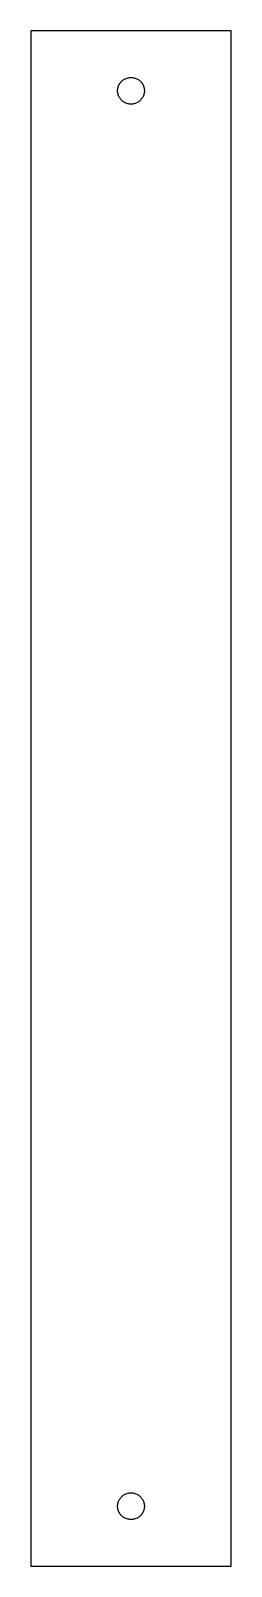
# Model space of a CAD drawing. Header units: metres. Extents: x 0 to 30, y 0 to 230.
import ezdxf

# ---------------------------------------------------------------- set-up
doc = ezdxf.new("R2010")
doc.units = ezdxf.units.M

msp = doc.modelspace()

# ---------------------------------------------------------------- linework, layer by layer
for p, q in [((30, 230), (0, 230)), ((0, 230), (0, 0)), ((30, 0), (30, 230)), ((13, 221), (13.0039, 221.126)), ((13.0039, 220.874), (13, 221)), ((13.0039, 221.126), (13.0158, 221.251)), ((13.0158, 220.749), (13.0039, 220.874)), ((13.0158, 221.251), (13.0354, 221.375)), ((13.0354, 221.375), (13.0628, 221.497)), ((13.0628, 221.497), (13.0979, 221.618)), ((13.0979, 221.618), (13.1404, 221.736)), ((13.1404, 221.736), (13.1903, 221.852)), ((13.1903, 221.852), (13.2474, 221.964)), ((13.2474, 221.964), (13.3113, 222.072)), ((13.3113, 222.072), (13.382, 222.176)), ((13.382, 222.176), (13.459, 222.275)), ((13.459, 222.275), (13.5421, 222.369)), ((13.5421, 222.369), (13.6309, 222.458)), ((13.6309, 222.458), (13.7252, 222.541)), ((13.7252, 222.541), (13.8244, 222.618)), ((13.8244, 222.618), (13.9283, 222.689)), ((13.9283, 222.689), (14.0365, 222.753)), ((14.0365, 222.753), (14.1484, 222.81)), ((14.1484, 222.81), (14.2638, 222.86)), ((14.2638, 222.86), (14.382, 222.902)), ((14.382, 222.902), (14.5026, 222.937)), ((14.5026, 222.937), (14.6252, 222.965)), ((14.6252, 222.965), (14.7493, 222.984)), ((14.7493, 222.984), (14.8744, 222.996)), ((14.8744, 222.996), (15, 223)), ((15, 223), (15.1256, 222.996)), ((15.1256, 222.996), (15.2507, 222.984)), ((15.2507, 222.984), (15.3748, 222.965)), ((15.3748, 222.965), (15.4974, 222.937)), ((15.4974, 222.937), (15.618, 222.902)), ((15.618, 222.902), (15.7362, 222.86)), ((15.7362, 222.86), (15.8516, 222.81)), ((15.8516, 222.81), (15.9635, 222.753)), ((15.9635, 222.753), (16.0717, 222.689)), ((16.0717, 222.689), (16.1756, 222.618)), ((16.1756, 222.618), (16.2748, 222.541)), ((16.2748, 222.541), (16.3691, 222.458)), ((16.3691, 222.458), (16.4579, 222.369)), ((16.4579, 222.369), (16.541, 222.275)), ((16.541, 222.275), (16.618, 222.176)), ((16.618, 222.176), (16.6887, 222.072)), ((16.6887, 222.072), (16.7526, 221.964)), ((16.7526, 221.964), (16.8097, 221.852)), ((16.8097, 221.852), (16.8596, 221.736)), ((16.8596, 221.736), (16.9021, 221.618)), ((16.9021, 221.618), (16.9372, 221.497)), ((16.9372, 221.497), (16.9646, 221.375)), ((16.9646, 221.375), (16.9842, 221.251)), ((16.9842, 221.251), (16.9961, 221.126)), ((16.9961, 220.874), (16.9842, 220.749)), ((16.9961, 221.126), (17, 221)), ((17, 221), (16.9961, 220.874)), ((13.0354, 220.625), (13.0158, 220.749)), ((13.0628, 220.503), (13.0354, 220.625)), ((13.0979, 220.382), (13.0628, 220.503)), ((13.1404, 220.264), (13.0979, 220.382)), ((13.1903, 220.148), (13.1404, 220.264)), ((13.2474, 220.036), (13.1903, 220.148)), ((13.3113, 219.928), (13.2474, 220.036)), ((13.382, 219.824), (13.3113, 219.928)), ((13.459, 219.725), (13.382, 219.824)), ((13.5421, 219.631), (13.459, 219.725)), ((13.6309, 219.542), (13.5421, 219.631)), ((13.7252, 219.459), (13.6309, 219.542)), ((13.8244, 219.382), (13.7252, 219.459)), ((13.9283, 219.311), (13.8244, 219.382)), ((14.0365, 219.247), (13.9283, 219.311)), ((14.1484, 219.19), (14.0365, 219.247)), ((14.2638, 219.14), (14.1484, 219.19)), ((14.382, 219.098), (14.2638, 219.14)), ((14.5026, 219.063), (14.382, 219.098)), ((14.6252, 219.035), (14.5026, 219.063)), ((14.7493, 219.016), (14.6252, 219.035)), ((14.8744, 219.004), (14.7493, 219.016)), ((15, 219), (14.8744, 219.004)), ((15.1256, 219.004), (15, 219)), ((15.2507, 219.016), (15.1256, 219.004)), ((15.3748, 219.035), (15.2507, 219.016)), ((15.4974, 219.063), (15.3748, 219.035)), ((15.618, 219.098), (15.4974, 219.063)), ((15.7362, 219.14), (15.618, 219.098)), ((15.8516, 219.19), (15.7362, 219.14)), ((15.9635, 219.247), (15.8516, 219.19)), ((16.0717, 219.311), (15.9635, 219.247)), ((16.1756, 219.382), (16.0717, 219.311)), ((16.2748, 219.459), (16.1756, 219.382)), ((16.3691, 219.542), (16.2748, 219.459)), ((16.4579, 219.631), (16.3691, 219.542)), ((16.541, 219.725), (16.4579, 219.631)), ((16.618, 219.824), (16.541, 219.725)), ((16.6887, 219.928), (16.618, 219.824)), ((16.7526, 220.036), (16.6887, 219.928)), ((16.8097, 220.148), (16.7526, 220.036)), ((16.8596, 220.264), (16.8097, 220.148)), ((16.9021, 220.382), (16.8596, 220.264)), ((16.9372, 220.503), (16.9021, 220.382)), ((16.9646, 220.625), (16.9372, 220.503)), ((16.9842, 220.749), (16.9646, 220.625)), ((13.0039, 9.12558), (13.0158, 9.25067)), ((13.0158, 9.25067), (13.0354, 9.37476)), ((13.0354, 9.37476), (13.0628, 9.49738)), ((13.0628, 9.49738), (13.0979, 9.61803)), ((13.0979, 9.61803), (13.1404, 9.73625)), ((13.1404, 9.73625), (13.1903, 9.85156)), ((13.1903, 9.85156), (13.2474, 9.96351)), ((13.2474, 9.96351), (13.3113, 10.0717)), ((13.3113, 10.0717), (13.382, 10.1756)), ((13.382, 10.1756), (13.459, 10.2748)), ((13.459, 10.2748), (13.5421, 10.3691)), ((13.5421, 10.3691), (13.6309, 10.4579)), ((13.6309, 10.4579), (13.7252, 10.541)), ((13.7252, 10.541), (13.8244, 10.618)), ((13.8244, 10.618), (13.9283, 10.6887)), ((13.9283, 10.6887), (14.0365, 10.7526)), ((14.0365, 10.7526), (14.1484, 10.8097)), ((14.1484, 10.8097), (14.2638, 10.8596)), ((14.2638, 10.8596), (14.382, 10.9021)), ((14.382, 10.9021), (14.5026, 10.9372)), ((14.5026, 10.9372), (14.6252, 10.9646)), ((14.6252, 10.9646), (14.7493, 10.9842)), ((14.7493, 10.9842), (14.8744, 10.9961)), ((14.8744, 10.9961), (15, 11)), ((15, 11), (15.1256, 10.9961)), ((15.1256, 10.9961), (15.2507, 10.9842)), ((15.2507, 10.9842), (15.3748, 10.9646)), ((15.3748, 10.9646), (15.4974, 10.9372)), ((15.4974, 10.9372), (15.618, 10.9021)), ((15.618, 10.9021), (15.7362, 10.8596)), ((15.7362, 10.8596), (15.8516, 10.8097)), ((15.8516, 10.8097), (15.9635, 10.7526)), ((15.9635, 10.7526), (16.0717, 10.6887)), ((16.0717, 10.6887), (16.1756, 10.618)), ((16.1756, 10.618), (16.2748, 10.541)), ((16.2748, 10.541), (16.3691, 10.4579)), ((16.3691, 10.4579), (16.4579, 10.3691)), ((16.4579, 10.3691), (16.541, 10.2748)), ((16.541, 10.2748), (16.618, 10.1756)), ((16.618, 10.1756), (16.6887, 10.0717)), ((16.6887, 10.0717), (16.7526, 9.96351)), ((16.7526, 9.96351), (16.8097, 9.85156)), ((16.8097, 9.85156), (16.8596, 9.73625)), ((16.8596, 9.73625), (16.9021, 9.61803)), ((16.9021, 9.61803), (16.9372, 9.49738)), ((16.9372, 9.49738), (16.9646, 9.37476)), ((16.9646, 9.37476), (16.9842, 9.25067)), ((16.9842, 9.25067), (16.9961, 9.12558)), ((13, 9), (13.0039, 9.12558)), ((13.0039, 8.87442), (13, 9)), ((13.0158, 8.74933), (13.0039, 8.87442)), ((13.0354, 8.62524), (13.0158, 8.74933)), ((13.0628, 8.50262), (13.0354, 8.62524)), ((13.0979, 8.38197), (13.0628, 8.50262)), ((13.1404, 8.26375), (13.0979, 8.38197)), ((13.1903, 8.14844), (13.1404, 8.26375)), ((13.2474, 8.03649), (13.1903, 8.14844)), ((13.3113, 7.92835), (13.2474, 8.03649)), ((13.382, 7.82443), (13.3113, 7.92835)), ((13.459, 7.72515), (13.382, 7.82443)), ((13.5421, 7.63091), (13.459, 7.72515)), ((13.6309, 7.54206), (13.5421, 7.63091)), ((13.7252, 7.45897), (13.6309, 7.54206)), ((13.8244, 7.38197), (13.7252, 7.45897)), ((13.9283, 7.31134), (13.8244, 7.38197)), ((14.0365, 7.24739), (13.9283, 7.31134)), ((14.1484, 7.19035), (14.0365, 7.24739)), ((14.2638, 7.14045), (14.1484, 7.19035)), ((14.382, 7.09789), (14.2638, 7.14045)), ((14.5026, 7.06283), (14.382, 7.09789)), ((14.6252, 7.03543), (14.5026, 7.06283)), ((14.7493, 7.01577), (14.6252, 7.03543)), ((14.8744, 7.00395), (14.7493, 7.01577)), ((15, 7), (14.8744, 7.00395)), ((15.1256, 7.00395), (15, 7)), ((15.2507, 7.01577), (15.1256, 7.00395)), ((15.3748, 7.03543), (15.2507, 7.01577)), ((15.4974, 7.06283), (15.3748, 7.03543)), ((15.618, 7.09789), (15.4974, 7.06283)), ((15.7362, 7.14045), (15.618, 7.09789)), ((15.8516, 7.19035), (15.7362, 7.14045)), ((15.9635, 7.24739), (15.8516, 7.19035)), ((16.0717, 7.31134), (15.9635, 7.24739)), ((16.1756, 7.38197), (16.0717, 7.31134)), ((16.2748, 7.45897), (16.1756, 7.38197)), ((16.3691, 7.54206), (16.2748, 7.45897)), ((16.4579, 7.63091), (16.3691, 7.54206)), ((16.541, 7.72515), (16.4579, 7.63091)), ((16.618, 7.82443), (16.541, 7.72515)), ((16.6887, 7.92835), (16.618, 7.82443)), ((16.7526, 8.03649), (16.6887, 7.92835)), ((16.8097, 8.14844), (16.7526, 8.03649)), ((16.8596, 8.26375), (16.8097, 8.14844)), ((16.9021, 8.38197), (16.8596, 8.26375)), ((16.9372, 8.50262), (16.9021, 8.38197)), ((16.9646, 8.62524), (16.9372, 8.50262)), ((16.9842, 8.74933), (16.9646, 8.62524)), ((16.9961, 8.87442), (16.9842, 8.74933)), ((16.9961, 9.12558), (17, 9)), ((17, 9), (16.9961, 8.87442)), ((0, 0), (30, 0))]:
    msp.add_line(p, q)

doc.saveas('drawing.dxf')
